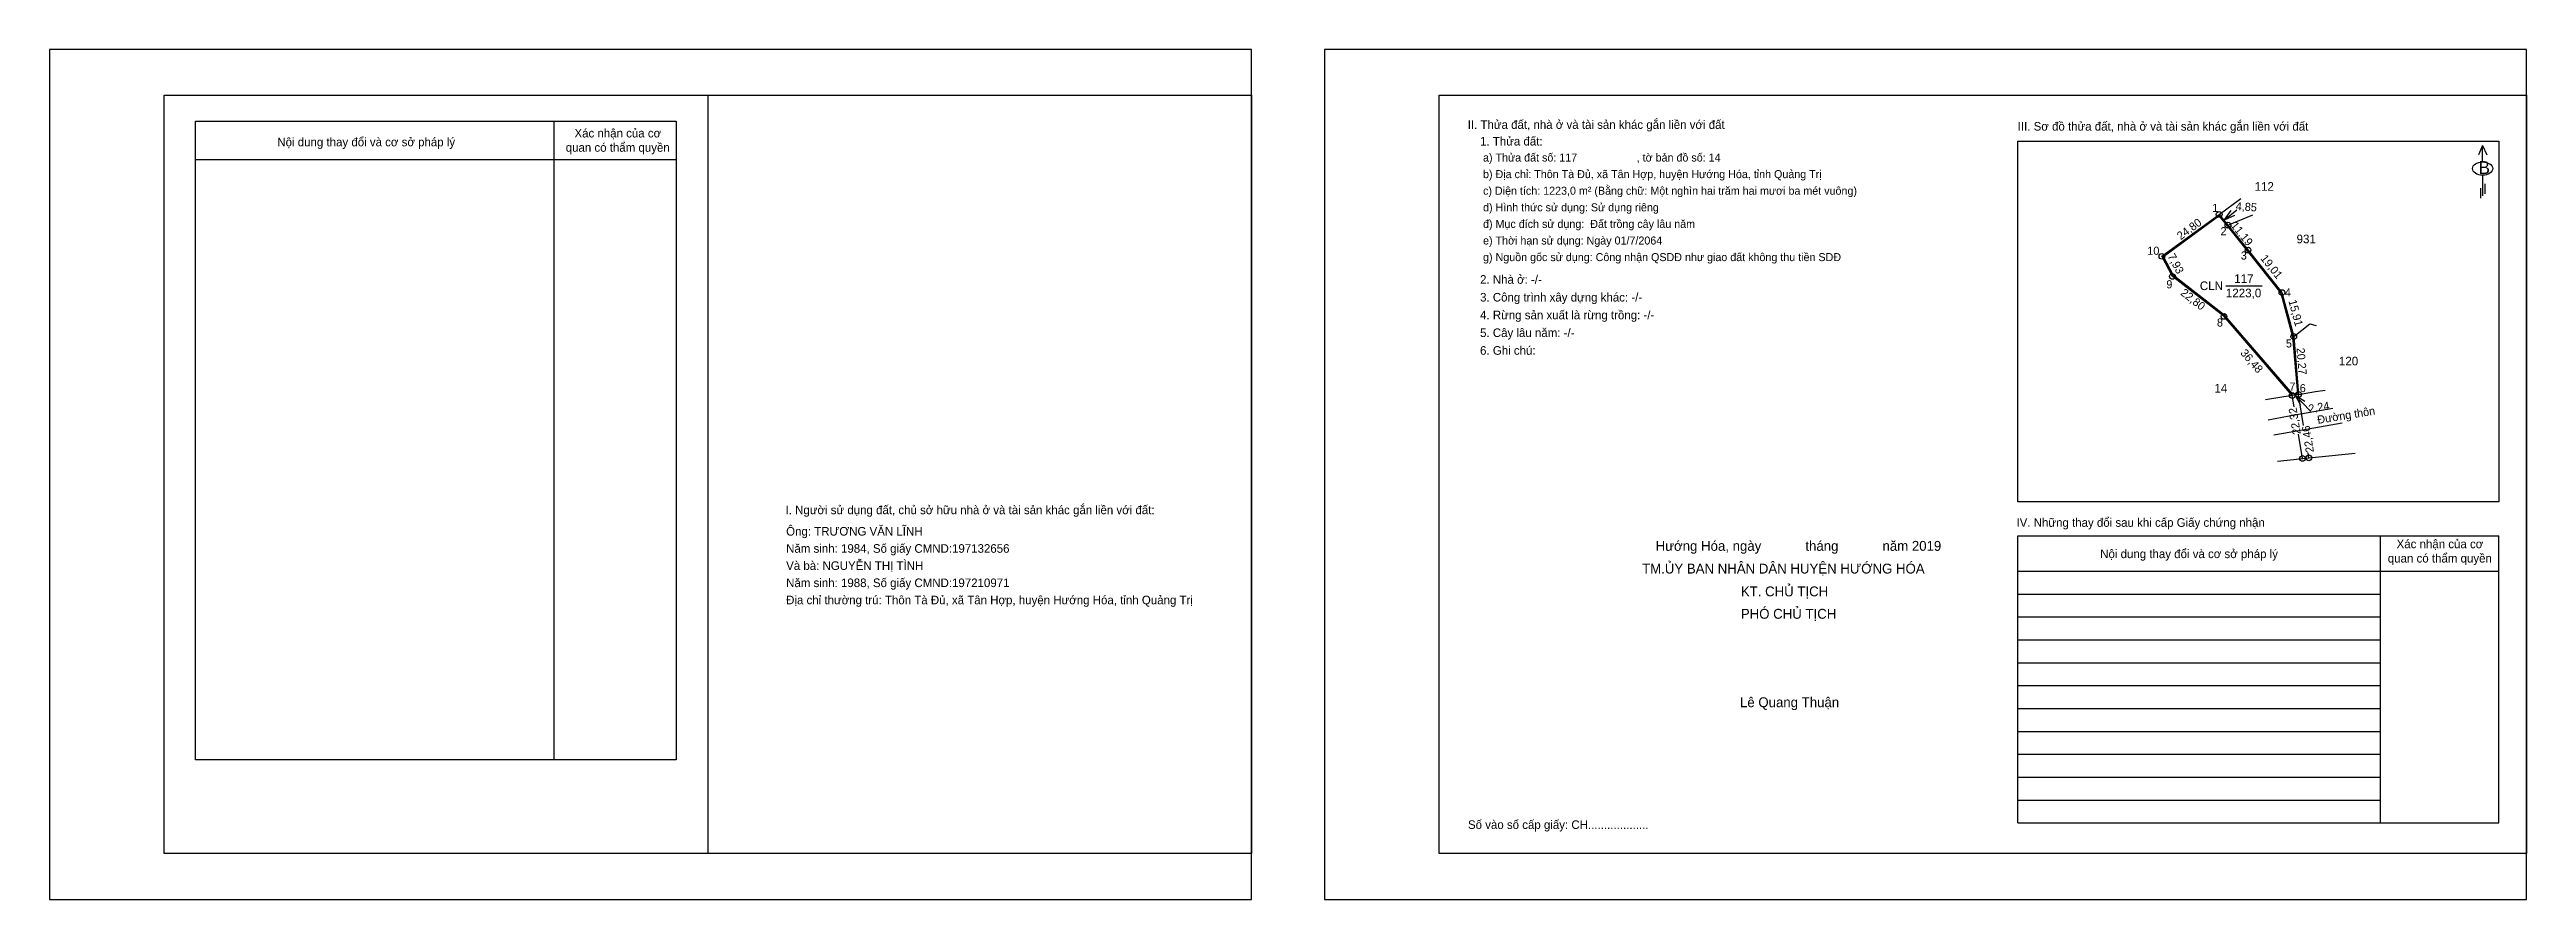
# Model space of a CAD drawing. Extents: x 553226 to 554092, y 1840296 to 1840593.
import ezdxf

# ---------------------------------------------------------------- set-up
doc = ezdxf.new("R2010")
doc.units = 0
for name, color, linetype in [('CanhThua', 7, 'Continuous'), ('ChieuDaiCanhThua', 7, 'Continuous'), ('Khung', 7, 'Continuous'), ('KhungInTrang1', 7, 'Continuous'), ('KhungInTrang2', 7, 'Continuous'), ('Level 2', 7, 'Continuous'), ('Level 22', 7, 'Continuous'), ('Level 23', 7, 'Continuous'), ('Level 35', 7, 'Continuous'), ('MocDinhThua', 7, 'Continuous'), ('NhanDiaChinhThua', 7, 'Continuous'), ('NhanTuCan', 7, 'Continuous'), ('ON', 7, 'Continuous'), ('RauThua', 7, 'Continuous'), ('SoHieuDinhThua', 7, 'Continuous'), ('Template', 7, 'Continuous'), ('ThongTin', 7, 'Continuous')]:
    doc.layers.add(name, color=color, linetype=linetype)

msp = doc.modelspace()

# ---------------------------------------------------------------- linework, layer by layer
at = {"layer": 'CanhThua'}
for p, q in [((553964.29, 1840521.01), (553984.3, 1840535.66)), ((553984.3, 1840535.66), (553987.37, 1840531.9)), ((553987.37, 1840531.9), (553994.39, 1840523.19)), ((553994.39, 1840523.19), (554006.25, 1840508.33)), ((553968, 1840514), (553964.29, 1840521.01)), ((553986, 1840500), (553968, 1840514)), ((554006.25, 1840508.33), (554010.36, 1840492.96)), ((554009.86, 1840472.4), (553986, 1840500)), ((554010.36, 1840492.96), (554012.07, 1840472.76)), ((554012.07, 1840472.76), (554009.86, 1840472.4))]:
    msp.add_line(p, q, dxfattribs=at)
at = {"layer": 'Khung'}
for p, q in [((553711.7, 1840577.27), (554091.7, 1840577.27)), ((553711.7, 1840312.27), (553711.7, 1840577.27)), ((553913.99, 1840435.18), (553913.99, 1840561.29)), ((553913.99, 1840561.29), (554081.99, 1840561.29)), ((554081.99, 1840561.29), (554081.99, 1840435.18)), ((554081.99, 1840435.18), (553913.99, 1840435.18))]:
    msp.add_line(p, q, dxfattribs=at)
msp.add_lwpolyline([(553646.11, 1840312.28), (553266.11, 1840312.28), (553266.11, 1840577.28), (553646.11, 1840577.28)], close=True, dxfattribs=at)
for points in [[(553456.11, 1840577.28), (553456.11, 1840312.28)], [(554091.7, 1840577.27), (554091.7, 1840312.27), (553711.7, 1840312.27)]]:
    msp.add_lwpolyline(points, dxfattribs=at)
at = {"layer": 'KhungInTrang1'}
msp.add_lwpolyline([(553226.11, 1840593.27), (553226.11, 1840296.27), (553646.11, 1840296.27), (553646.11, 1840593.27)], close=True, dxfattribs=at)
at = {"layer": 'KhungInTrang2'}
msp.add_lwpolyline([(553671.7, 1840593.27), (553671.7, 1840296.27), (554091.7, 1840296.27), (554091.7, 1840593.27)], close=True, dxfattribs=at)
at = {"layer": 'Level 2'}
msp.add_lwpolyline([(554011.64, 1840473.1), (554010.02, 1840472.83), (553986.28, 1840500.29), (553968.31, 1840514.26), (553964.81, 1840520.89), (553984.23, 1840535.11), (553987.06, 1840531.65), (553994.08, 1840522.94), (554005.89, 1840508.15), (554009.96, 1840492.89)], close=True, dxfattribs=at)
at = {"layer": 'Level 22'}
for points in [[(554001.46, 1840463.91), (554008.77, 1840465.24), (554024.04, 1840467.94)], [(554003.44, 1840458.65), (554009.46, 1840459.71), (554027.32, 1840462.82)]]:
    msp.add_lwpolyline(points, dxfattribs=at)
at = {"layer": 'Level 23'}
for points in [[(554019.19, 1840450.95), (554031.84, 1840452.24)], [(554004.73, 1840449.48), (554019.19, 1840450.95)]]:
    msp.add_lwpolyline(points, dxfattribs=at)
at = {"layer": 'Level 35'}
for p, q in [((553986.12, 1840533.76), (553990.44, 1840537.26)), ((553986.12, 1840533.76), (553988.47, 1840537)), ((553986.12, 1840533.76), (553989.77, 1840535.39)), ((554010.51, 1840468.41), (554009.86, 1840472.4)), ((554010.86, 1840472.54), (554016.1, 1840467.02)), ((554010.86, 1840472.54), (554012.77, 1840469.03)), ((554010.86, 1840472.54), (554014.27, 1840470.45)), ((554013.82, 1840461.91), (554012.07, 1840472.76)), ((554013.44, 1840450.37), (554012.07, 1840458.84)), ((554015.65, 1840450.59), (554015.37, 1840452.31))]:
    msp.add_line(p, q, dxfattribs=at)
at = {"layer": 'MocDinhThua'}
for centre in [(553984.3, 1840535.66), (553987.37, 1840531.9), (553964.29, 1840521.01), (553994.39, 1840523.19), (553968, 1840514), (554006.25, 1840508.33), (553986, 1840500), (554010.36, 1840492.96), (554009.86, 1840472.4), (554012.07, 1840472.76), (554013.44, 1840450.37), (554015.65, 1840450.59)]:
    msp.add_circle(centre, 1, dxfattribs=at)
at = {"layer": 'NhanDiaChinhThua'}
msp.add_line((553986.65, 1840510.71), (553999.36, 1840510.71), dxfattribs=at)
at = {"layer": 'ON'}
for p, q in [((553277.11, 1840568.26), (553445.11, 1840568.26)), ((553277.11, 1840345.05), (553277.11, 1840568.26)), ((553445.11, 1840568.26), (553445.11, 1840345.05)), ((553277.11, 1840554.88), (553445.11, 1840554.88)), ((553913.99, 1840423.35), (554081.99, 1840423.35)), ((554040.53, 1840423.35), (554040.53, 1840323.03)), ((553913.99, 1840410.99), (554081.99, 1840410.99)), ((553913.99, 1840402.99), (554040.53, 1840402.99)), ((553913.99, 1840394.99), (554040.53, 1840394.99)), ((553913.99, 1840386.99), (554040.53, 1840386.99)), ((553913.99, 1840378.99), (554040.53, 1840378.99)), ((553913.99, 1840370.99), (554040.53, 1840370.99)), ((553913.99, 1840362.99), (554040.53, 1840362.99)), ((553913.99, 1840354.99), (554040.53, 1840354.99)), ((553913.99, 1840346.99), (554040.53, 1840346.99)), ((553913.99, 1840338.99), (554040.53, 1840338.99)), ((553913.99, 1840330.99), (554040.53, 1840330.99))]:
    msp.add_line(p, q, dxfattribs=at)
for points in [[(553402.38, 1840568.26), (553402.38, 1840345.05)], [(553913.99, 1840323.03), (553913.99, 1840423.35)], [(554081.99, 1840323.03), (554081.99, 1840423.35)], [(553445.11, 1840345.05), (553277.11, 1840345.05)]]:
    msp.add_lwpolyline(points, dxfattribs=at)
at = {"layer": 'RauThua'}
for p, q in [((553984.3, 1840535.66), (553991.92, 1840541.24)), ((553987.37, 1840531.9), (553996.09, 1840535.52)), ((554010.36, 1840492.96), (554016.01, 1840497.41)), ((554016.01, 1840497.41), (554018.2, 1840496.87)), ((554009.86, 1840472.4), (554000.54, 1840470.88)), ((554012.07, 1840472.76), (554018.02, 1840473.72)), ((554018.02, 1840473.72), (554021.39, 1840474.27))]:
    msp.add_line(p, q, dxfattribs=at)
at = {"layer": 'Template'}
for p, q in [((554076.35, 1840559.68), (554074.9, 1840556.49)), ((554076.35, 1840554.02), (554076.35, 1840559.68)), ((554076.35, 1840559.68), (554077.81, 1840556.49)), ((554076.38, 1840549.34), (554076.38, 1840542.2)), ((554075.63, 1840544.86), (554075.63, 1840541.38)), ((554077.19, 1840546.35), (554077.19, 1840542.87)), ((553913.99, 1840323.03), (554081.99, 1840323.03))]:
    msp.add_line(p, q, dxfattribs=at)
msp.add_ellipse((554076.38, 1840551.67), major_axis=(3.55, 0), ratio=0.655849, dxfattribs=at)

# ---------------------------------------------------------------- texts
at = {"layer": 'ChieuDaiCanhThua'}
for s, rotation, p in [('4,85', 355.90554, (553990.02, 1840537.18)), ('24,80', 36.20912, (553970.85, 1840526.61)), ('11,19', 308.86778, (553988.18, 1840531.72)), ('7,93', 297.88976, (553966.19, 1840521.08)), ('19,01', 308.59392, (553998.57, 1840520.23)), ('22,80', 322.12502, (553970.56, 1840507.77)), ('15,91', 284.97085, (554008.49, 1840505.44)), ('36,48', 310.84318, (553991.53, 1840487.1)), ('20,27', 274.83875, (554011.33, 1840488.94)), ('2,24', 9.25199, (554015.76, 1840466.3)), ('22,32', 99.25199, (554012.84, 1840458.97)), ('22,46', 99.25199, (554017.44, 1840452.65)), ('Đường thôn', 9.25199, (554018.83, 1840462.45))]:
    msp.add_text(s, height=2.833, rotation=rotation, dxfattribs=at).set_placement(p)
at = {"layer": 'NhanDiaChinhThua'}
for s, p in [('117', (553989.58, 1840511.72)), ('CLN', (553977.55, 1840509.2)), ('1223,0', (553986.66, 1840506.68))]:
    msp.add_text(s, height=3.022, dxfattribs=at).set_placement(p)
at = {"layer": 'NhanTuCan'}
for s, p in [('112', (553996.69, 1840543.91)), ('931', (554011.36, 1840525.56)), ('120', (554026.15, 1840482.9)), ('14', (553982.64, 1840473.41))]:
    msp.add_text(s, height=3.022, dxfattribs=at).set_placement(p)
at = {"layer": 'ON'}
for s, height, p in [('Xác nhận của cơ ', 3, (553409.55, 1840562.55)), ('Nội dung thay đổi và cơ sở pháp lý', 3, (553305.71, 1840559.45)), ('quan có thẩm quyền', 3, (553406.49, 1840557.55)), ('I. Người sử dụng đất, chủ sở hữu nhà ở và tài sản khác gắn liền với đất:', 3, (553483.31, 1840430.89)), ('IV. Những thay đổi sau khi cấp Giấy chứng nhận', 3, (553913.48, 1840426.49)), ('Nội dung thay đổi và cơ sở pháp lý', 3, (553942.73, 1840415.55)), ('quan có thẩm quyền', 3, (554043.25, 1840414)), ('Xác nhận của cơ ', 3, (554046.31, 1840419)), ('Lê Quang Thuận', 3.4537, (553816.85, 1840363.46))]:
    msp.add_text(s, height=height, dxfattribs=at).set_placement(p)
at = {"layer": 'SoHieuDinhThua'}
for s, height, p in [('1', 2.83, (553981.87, 1840536.52)), ('2', 2.83, (553984.78, 1840528.37)), ('10', 2.833, (553959.2, 1840521.53)), ('3', 2.83, (553991.87, 1840519.88)), ('9', 2.83, (553965.85, 1840509.82)), ('4', 2.83, (554007.25, 1840507)), ('8', 2.83, (553983.53, 1840496.47)), ('5', 2.83, (554007.63, 1840489.15)), ('7', 2.83, (554008.84, 1840474.08)), ('6', 2.83, (554012.47, 1840473.55))]:
    msp.add_text(s, height=height, dxfattribs=at).set_placement(p)
at = {"layer": 'Template'}
for s, height, p in [('II. Thửa đất, nhà ở và tài sản khác gắn liền với đất', 3, (553721.71, 1840565.54)), ('III. Sơ đồ thửa đất, nhà ở và tài sản khác gắn liền với đất', 3, (553913.9, 1840564.94)), ('B', 4.5, (554074.94, 1840549.77)), ('Hướng Hóa, ngày            tháng            năm 2019', 3.4537, (553787.37, 1840418.1)), ('TM.ỦY BAN NHÂN DÂN HUYỆN HƯỚNG HÓA', 3.4537, (553782.64, 1840410.16)), ('KT. CHỦ TỊCH', 3.4537, (553817.16, 1840402.19)), ('PHÓ CHỦ TỊCH', 3.4537, (553817.16, 1840394.36)), ('Số vào sổ cấp giấy: CH...................', 3, (553721.8, 1840320.91))]:
    msp.add_text(s, height=height, dxfattribs=at).set_placement(p)
at = {"layer": 'ThongTin'}
for s, height, p in [('1. Thửa đất: ', 3, (553726.02, 1840559.73)), (' a) Thửa đất số: 117                    , tờ bản đồ số: 14', 2.8, (553726.02, 1840554.13)), (' b) Địa chỉ: Thôn Tà Đủ, xã Tân Hợp, huyện Hướng Hóa, tỉnh Quảng Trị', 2.8, (553726.02, 1840548.33)), (' c) Diện tích: 1223,0 m² (Bằng chữ: Một nghìn hai trăm hai mươi ba mét vuông)', 2.8, (553726.02, 1840542.53)), (' d) Hình thức sử dụng: Sử dụng riêng', 2.8, (553726.02, 1840536.73)), (' đ) Mục đích sử dụng:  Đất trồng cây lâu năm', 2.8, (553726.02, 1840530.93)), (' e) Thời hạn sử dụng: Ngày 01/7/2064', 2.8, (553726.02, 1840525.13)), (' g) Nguồn gốc sử dụng: Công nhận QSDĐ như giao đất không thu tiền SDĐ', 2.8, (553726.02, 1840519.33)), ('2. Nhà ở: -/-', 3, (553726.02, 1840511.42)), ('3. Công trình xây dựng khác: -/-', 3, (553726.02, 1840505.21)), ('4. Rừng sản xuất là rừng trồng: -/-', 3, (553726.02, 1840499.01)), ('5. Cây lâu năm: -/-', 3, (553726.02, 1840492.81)), ('6. Ghi chú:', 3, (553726.02, 1840486.61)), ('Ông: TRƯƠNG VĂN LĨNH', 3, (553483.52, 1840423.42)), ('Năm sinh: 1984, Số giấy CMND:197132656', 3, (553483.52, 1840417.42)), ('Và bà: NGUYỄN THỊ TÌNH', 3, (553483.52, 1840411.42)), ('Năm sinh: 1988, Số giấy CMND:197210971', 3, (553483.52, 1840405.42)), ('Địa chỉ thường trú: Thôn Tà Đủ, xã Tân Hợp, huyện Hướng Hóa, tỉnh Quảng Trị', 3, (553483.52, 1840399.42))]:
    msp.add_text(s, height=height, dxfattribs=at).set_placement(p)

doc.saveas('drawing.dxf')
